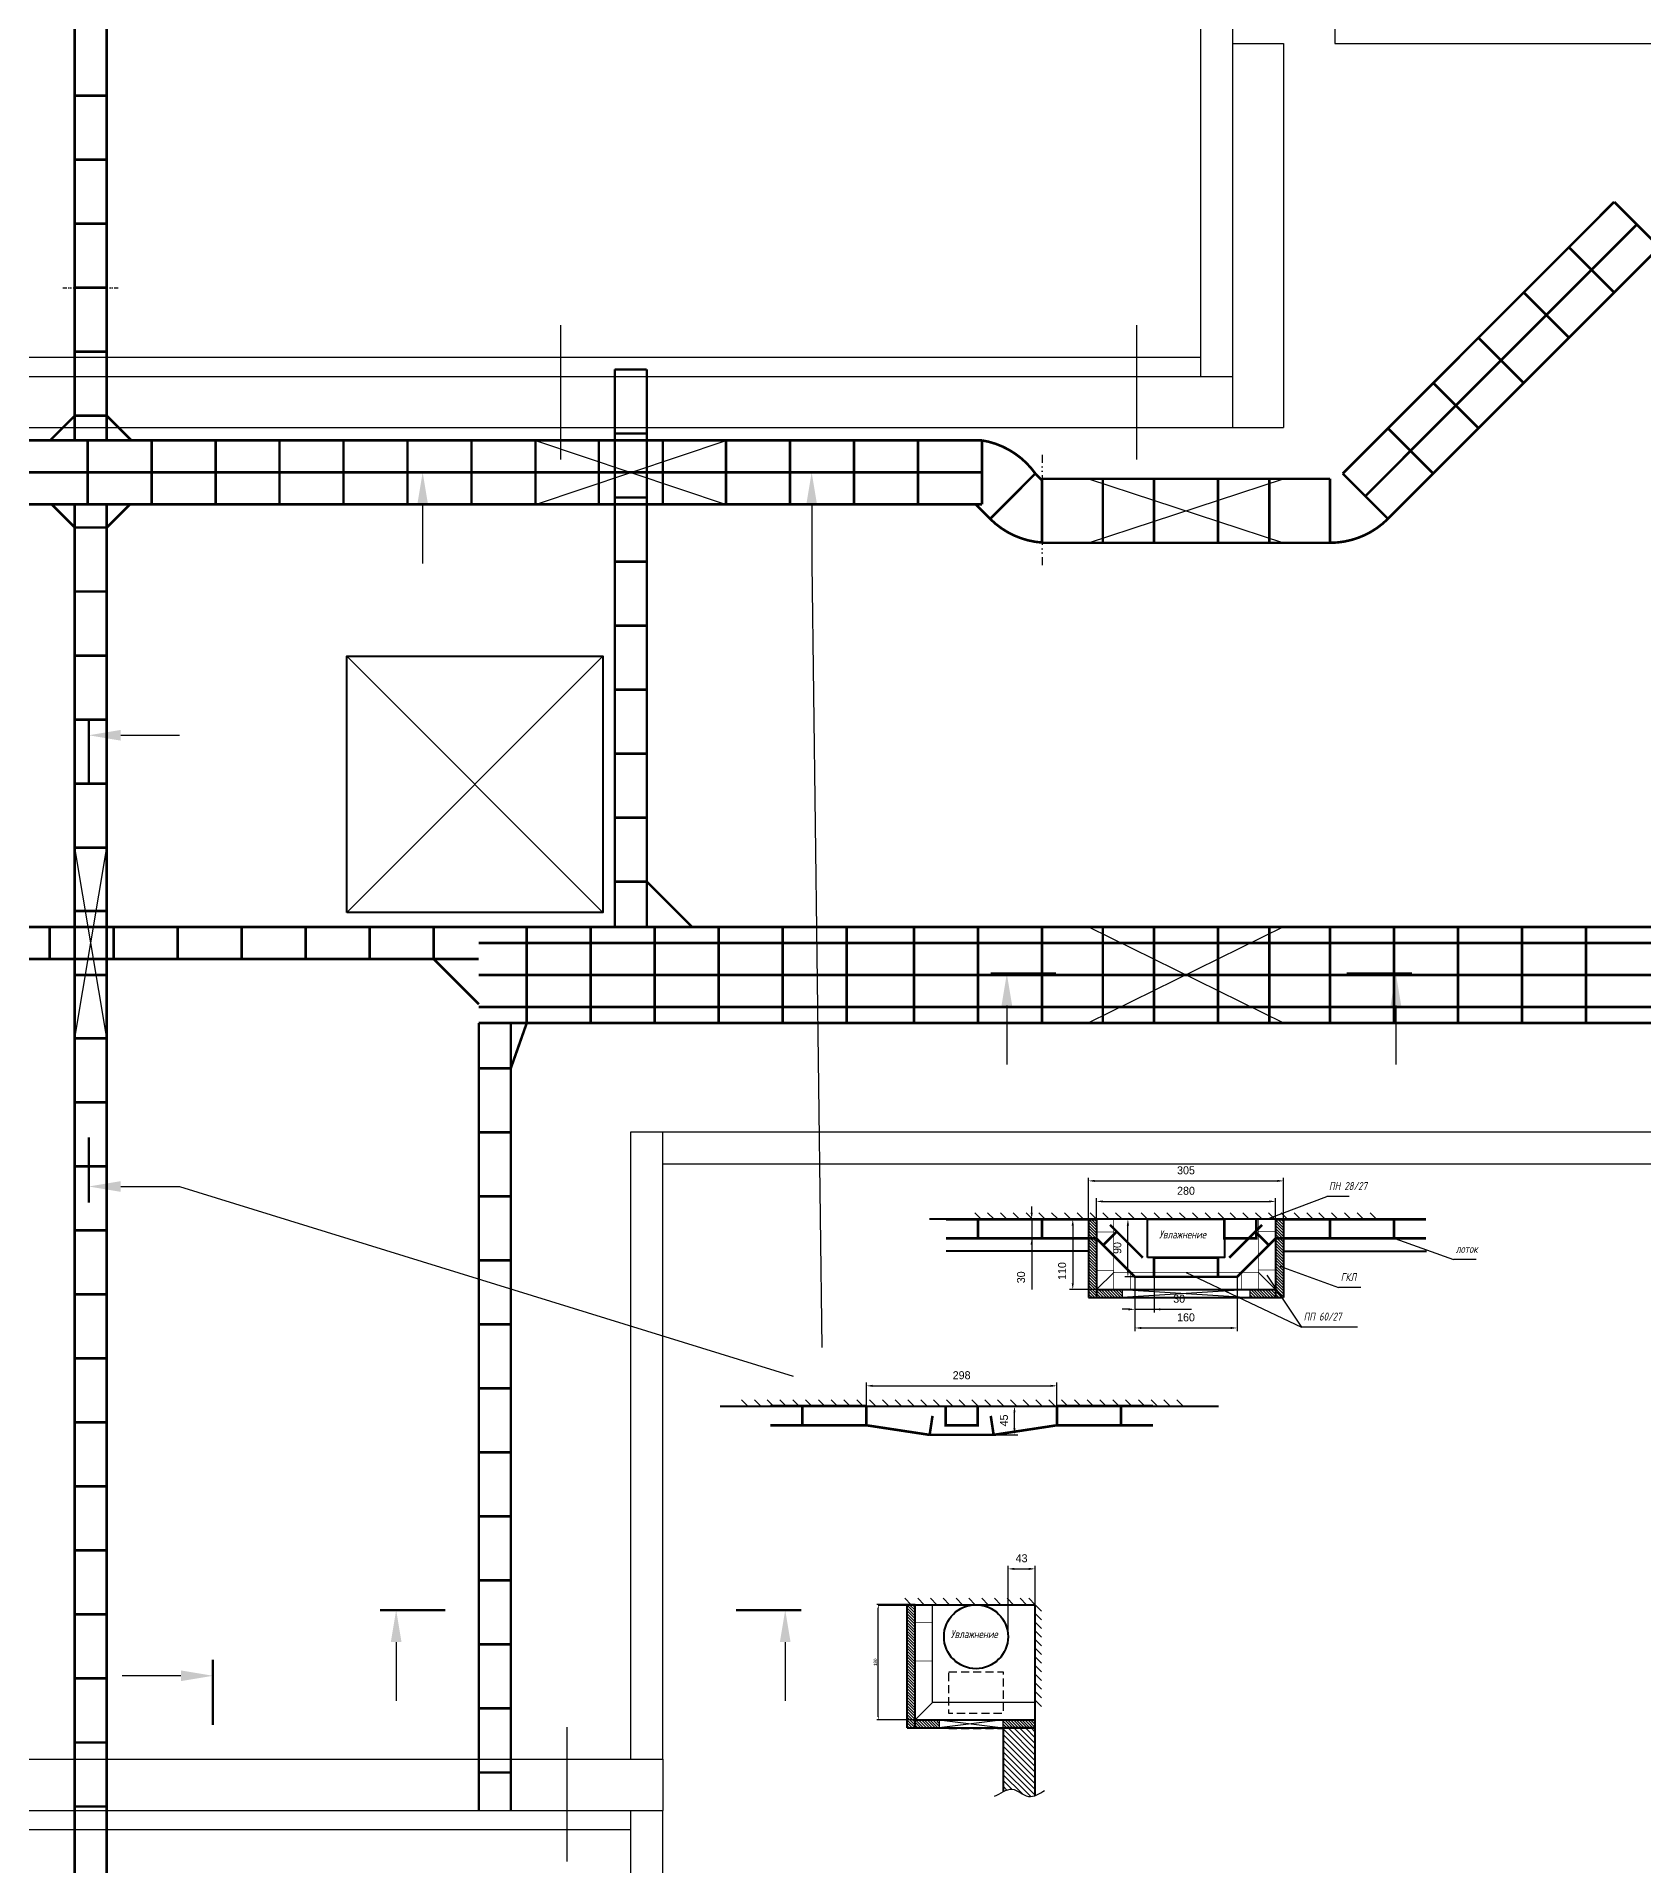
# Model space of a CAD drawing. Header units: millimetres. Extents: x 4451 to 17509, y 2501 to 27511.
# Drawn here: x 6923 to 9433, y 7424 to 10281 of the extents above; entities that cross this region are included whole.
import ezdxf

# ---------------------------------------------------------------- set-up
doc = ezdxf.new("R2010")
doc.units = ezdxf.units.MM
doc.header["$PDMODE"] = 34
doc.header["$PDSIZE"] = 50
doc.linetypes.add('DASH2DOT', pattern=[31.75, 12.7, -6.35, 0, -6.35, 0, -6.35])
doc.linetypes.add('DASHED', pattern=[19.05, 12.7, -6.35])
for name, color, linetype in [('04 Освещение', 7, 'Continuous'), ('05 Кабельные трассы', 7, 'Continuous'), ('10 Перегородки', 7, 'Continuous'), ('12 Разрезы', 7, 'Continuous')]:
    doc.layers.add(name, color=color, linetype=linetype)
doc.styles.get("Standard").update_dxf_attribs({"font": 'Ubuntu-R.ttf'})
doc.styles.add('ГОСТ-ISOCPEUR', font='isocpeui.ttf', dxfattribs={"width": 0.8})
doc.dimstyles.new('ISO-25', dxfattribs={"dimtxt": 2.5, "dimasz": 2.5, "dimexe": 1.25, "dimexo": 0.625, "dimtad": 1, "dimtxsty": 'Standard', "dimcen": 2.5, "dimadec": 0, "dimazin": 0, "dimtfac": 1, "dimtmove": 0, "dimatfit": 3, "dimfxl": 1, "dimarcsym": 0})

# ---------------------------------------------------------------- blocks, each defined once
blk = doc.blocks.new('*D356')
at = {"layer": '12 Разрезы', "color": 0, "lineweight": -2}
for p, q in [((8295.6, 7831.5), (8235.4, 7831.5)), ((8237.9, 7656.5), (8237.9, 7826.5)), ((8295.6, 7651.5), (8235.4, 7651.5))]:
    blk.add_line(p, q, dxfattribs=at)
at = {"layer": '12 Разрезы', "color": 0}
for points in [[(8238.8, 7826.5), (8237.1, 7826.5), (8237.9, 7831.5)], [(8237.1, 7656.5), (8238.8, 7656.5), (8237.9, 7651.5)]]:
    blk.add_solid(points, dxfattribs=at)
at = {"layer": 'Defpoints', "color": 0}
for p in [(8237.9, 7831.5), (8295.6, 7831.5), (8295.6, 7651.5)]:
    blk.add_point(p, dxfattribs=at)
at = {"layer": '12 Разрезы', "color": 0, "insert": (8233.3, 7741.5), "char_height": 5, "attachment_point": 5, "rotation": 90}
blk.add_mtext('180', dxfattribs=at)
blk = doc.blocks.new('*D371')
at = {"layer": '12 Разрезы', "color": 0, "lineweight": -2}
for p, q in [((8578.7, 8433.6), (8536.8, 8433.6)), ((8541.8, 8423.6), (8541.8, 8333.6)), ((8578.7, 8323.6), (8536.8, 8323.6))]:
    blk.add_line(p, q, dxfattribs=at)
at = {"layer": '12 Разрезы', "color": 0}
for points in [[(8543.4, 8423.6), (8540.1, 8423.6), (8541.8, 8433.6)], [(8540.1, 8333.6), (8543.4, 8333.6), (8541.8, 8323.6)]]:
    blk.add_solid(points, dxfattribs=at)
at = {"layer": 'Defpoints', "color": 0}
for p in [(8578.7, 8433.6), (8541.8, 8323.6), (8578.7, 8323.6)]:
    blk.add_point(p, dxfattribs=at)
at = {"layer": '12 Разрезы', "color": 0, "insert": (8525.2, 8352.6), "char_height": 12.5, "attachment_point": 5, "rotation": 90}
blk.add_mtext('110', dxfattribs=at)
blk = doc.blocks.new('*D372')
at = {"layer": '12 Разрезы', "color": 0, "lineweight": -2}
for p, q in [((8493.7, 8433.6), (8472.6, 8433.6)), ((8477.6, 8443.6), (8477.6, 8453.6)), ((8477.6, 8433.6), (8477.6, 8323.6)), ((8477.6, 8433.6), (8477.6, 8403.6)), ((8493.7, 8403.6), (8472.6, 8403.6)), ((8477.6, 8393.6), (8477.6, 8383.6))]:
    blk.add_line(p, q, dxfattribs=at)
at = {"layer": '12 Разрезы', "color": 0}
for points in [[(8475.9, 8443.6), (8479.2, 8443.6), (8477.6, 8433.6)], [(8479.2, 8393.6), (8475.9, 8393.6), (8477.6, 8403.6)]]:
    blk.add_solid(points, dxfattribs=at)
at = {"layer": 'Defpoints', "color": 0}
for p in [(8493.7, 8433.6), (8477.6, 8403.6), (8493.7, 8403.6)]:
    blk.add_point(p, dxfattribs=at)
at = {"layer": '12 Разрезы', "color": 0, "insert": (8461, 8342.8), "char_height": 12.5, "attachment_point": 5, "rotation": 90}
blk.add_mtext('30', dxfattribs=at)
blk = doc.blocks.new('*D373')
at = {"layer": '12 Разрезы', "color": 0, "lineweight": -2}
for p, q in [((8566.2, 8433.6), (8566.2, 8498.4)), ((8576.2, 8493.4), (8861.2, 8493.4)), ((8871.2, 8433.6), (8871.2, 8498.4))]:
    blk.add_line(p, q, dxfattribs=at)
at = {"layer": '12 Разрезы', "color": 0}
for points in [[(8576.2, 8495.1), (8576.2, 8491.7), (8566.2, 8493.4)], [(8861.2, 8491.7), (8861.2, 8495.1), (8871.2, 8493.4)]]:
    blk.add_solid(points, dxfattribs=at)
at = {"layer": 'Defpoints', "color": 0}
for p in [(8871.2, 8493.4), (8566.2, 8433.6), (8871.2, 8433.6)]:
    blk.add_point(p, dxfattribs=at)
at = {"layer": '12 Разрезы', "color": 0, "insert": (8718.7, 8509.9), "char_height": 12.5, "attachment_point": 5}
blk.add_mtext('305', dxfattribs=at)
blk = doc.blocks.new('*D374')
at = {"layer": '12 Разрезы', "color": 0, "lineweight": -2}
for p, q in [((8638.7, 8343.6), (8638.7, 8258.7)), ((8798.7, 8343.6), (8798.7, 8258.7)), ((8648.7, 8263.7), (8788.7, 8263.7))]:
    blk.add_line(p, q, dxfattribs=at)
at = {"layer": '12 Разрезы', "color": 0}
for points in [[(8648.7, 8265.3), (8648.7, 8262), (8638.7, 8263.7)], [(8788.7, 8262), (8788.7, 8265.3), (8798.7, 8263.7)]]:
    blk.add_solid(points, dxfattribs=at)
at = {"layer": 'Defpoints', "color": 0}
for p in [(8638.7, 8343.6), (8798.7, 8343.6), (8798.7, 8263.7)]:
    blk.add_point(p, dxfattribs=at)
at = {"layer": '12 Разрезы', "color": 0, "insert": (8718.7, 8280.2), "char_height": 12.5, "attachment_point": 5}
blk.add_mtext('160', dxfattribs=at)
blk = doc.blocks.new('*D375')
at = {"layer": '12 Разрезы', "color": 0, "lineweight": -2}
for p, q in [((8638.7, 8433.6), (8622.9, 8433.6)), ((8627.9, 8353.6), (8627.9, 8423.6)), ((8638.7, 8343.6), (8622.9, 8343.6))]:
    blk.add_line(p, q, dxfattribs=at)
at = {"layer": '12 Разрезы', "color": 0}
for points in [[(8629.6, 8423.6), (8626.2, 8423.6), (8627.9, 8433.6)], [(8626.2, 8353.6), (8629.6, 8353.6), (8627.9, 8343.6)]]:
    blk.add_solid(points, dxfattribs=at)
at = {"layer": 'Defpoints', "color": 0}
for p in [(8627.9, 8433.6), (8638.7, 8433.6), (8638.7, 8343.6)]:
    blk.add_point(p, dxfattribs=at)
at = {"layer": '12 Разрезы', "color": 0, "insert": (8611.4, 8388.6), "char_height": 12.5, "attachment_point": 5, "rotation": 90}
blk.add_mtext('90', dxfattribs=at)
blk = doc.blocks.new('*D376')
at = {"layer": '12 Разрезы', "color": 0, "lineweight": -2}
for p, q in [((8578.7, 8403.6), (8578.7, 8466.3)), ((8588.7, 8461.3), (8848.7, 8461.3)), ((8858.7, 8403.6), (8858.7, 8466.3))]:
    blk.add_line(p, q, dxfattribs=at)
at = {"layer": '12 Разрезы', "color": 0}
for points in [[(8588.7, 8463), (8588.7, 8459.7), (8578.7, 8461.3)], [(8848.7, 8459.7), (8848.7, 8463), (8858.7, 8461.3)]]:
    blk.add_solid(points, dxfattribs=at)
at = {"layer": 'Defpoints', "color": 0}
for p in [(8858.7, 8461.3), (8578.7, 8403.6), (8858.7, 8403.6)]:
    blk.add_point(p, dxfattribs=at)
at = {"layer": '12 Разрезы', "color": 0, "insert": (8718.7, 8477.9), "char_height": 12.5, "attachment_point": 5}
blk.add_mtext('280', dxfattribs=at)
blk = doc.blocks.new('*D377')
at = {"layer": '12 Разрезы', "color": 0, "lineweight": -2}
for p, q in [((8638.7, 8343.6), (8638.7, 8287.8)), ((8668.7, 8343.6), (8668.7, 8287.8)), ((8628.7, 8292.8), (8618.7, 8292.8)), ((8638.7, 8292.8), (8727.2, 8292.8)), ((8638.7, 8292.8), (8668.7, 8292.8)), ((8678.7, 8292.8), (8688.7, 8292.8))]:
    blk.add_line(p, q, dxfattribs=at)
at = {"layer": '12 Разрезы', "color": 0}
for points in [[(8628.7, 8291.1), (8628.7, 8294.5), (8638.7, 8292.8)], [(8678.7, 8294.5), (8678.7, 8291.1), (8668.7, 8292.8)]]:
    blk.add_solid(points, dxfattribs=at)
at = {"layer": 'Defpoints', "color": 0}
for p in [(8638.7, 8343.6), (8668.7, 8343.6), (8668.7, 8292.8)]:
    blk.add_point(p, dxfattribs=at)
at = {"layer": '12 Разрезы', "color": 0, "insert": (8708, 8309.3), "char_height": 12.5, "attachment_point": 5}
blk.add_mtext('30', dxfattribs=at)
blk = doc.blocks.new('*D397')
at = {"layer": '12 Разрезы', "color": 0, "lineweight": -2}
for p, q in [((8219.3, 8141.7), (8219.3, 8178.3)), ((8229.3, 8173.3), (8507, 8173.3)), ((8517, 8141.7), (8517, 8178.3))]:
    blk.add_line(p, q, dxfattribs=at)
at = {"layer": '12 Разрезы', "color": 0}
for points in [[(8229.3, 8175), (8229.3, 8171.6), (8219.3, 8173.3)], [(8507, 8171.6), (8507, 8175), (8517, 8173.3)]]:
    blk.add_solid(points, dxfattribs=at)
at = {"layer": 'Defpoints', "color": 0}
for p in [(8517, 8173.3), (8219.3, 8141.7), (8517, 8141.7)]:
    blk.add_point(p, dxfattribs=at)
at = {"layer": '12 Разрезы', "color": 0, "insert": (8368.1, 8189.8), "char_height": 12.5, "attachment_point": 5}
blk.add_mtext('298', dxfattribs=at)
blk = doc.blocks.new('*D398')
at = {"layer": '12 Разрезы', "color": 0, "lineweight": -2}
for p, q in [((8368.1, 8141.7), (8455.7, 8141.7)), ((8450.7, 8106.7), (8450.7, 8131.7)), ((8368.1, 8096.7), (8455.7, 8096.7))]:
    blk.add_line(p, q, dxfattribs=at)
at = {"layer": '12 Разрезы', "color": 0}
for points in [[(8452.3, 8131.7), (8449, 8131.7), (8450.7, 8141.7)], [(8449, 8106.7), (8452.3, 8106.7), (8450.7, 8096.7)]]:
    blk.add_solid(points, dxfattribs=at)
at = {"layer": 'Defpoints', "color": 0}
for p in [(8368.1, 8141.7), (8450.7, 8141.7), (8368.1, 8096.7)]:
    blk.add_point(p, dxfattribs=at)
at = {"layer": '12 Разрезы', "color": 0, "insert": (8434.3, 8119.2), "char_height": 12.5, "attachment_point": 5, "rotation": 90}
blk.add_mtext('45', dxfattribs=at)
blk = doc.blocks.new('*D421')
at = {"layer": '12 Разрезы', "color": 0, "lineweight": -2}
for p, q in [((8440.6, 7781.5), (8440.6, 7892.4)), ((8450.6, 7887.4), (8473.1, 7887.4)), ((8483.1, 7781.5), (8483.1, 7892.4))]:
    blk.add_line(p, q, dxfattribs=at)
at = {"layer": '12 Разрезы', "color": 0}
for points in [[(8450.6, 7889), (8450.6, 7885.7), (8440.6, 7887.4)], [(8473.1, 7885.7), (8473.1, 7889), (8483.1, 7887.4)]]:
    blk.add_solid(points, dxfattribs=at)
at = {"layer": 'Defpoints', "color": 0}
for p in [(8483.1, 7887.4), (8440.6, 7781.5), (8483.1, 7781.5)]:
    blk.add_point(p, dxfattribs=at)
at = {"layer": '12 Разрезы', "color": 0, "insert": (8461.8, 7903.9), "char_height": 12.5, "attachment_point": 5}
blk.add_mtext('43', dxfattribs=at)

msp = doc.modelspace()

# ---------------------------------------------------------------- hatches: boundary and pattern name
at = {"layer": '12 Разрезы'}
h = msp.add_hatch(dxfattribs=at)
h.set_pattern_fill('ANSI31', color=252, angle=90, style=0)
h.paths.add_polyline_path([(8578.734, 8405.55), (8578.734, 8433.55), (8566.234, 8433.55), (8566.234, 8403.55), (8578.734, 8403.55)])
h.paths.add_polyline_path([(8578.734, 8323.55), (8578.734, 8403.55), (8566.234, 8403.55), (8566.234, 8311.05), (8578.734, 8311.05)])
h.paths.add_polyline_path([(8618.734, 8311.05), (8618.734, 8323.55), (8578.734, 8323.55), (8578.734, 8311.05)])
h.paths.add_polyline_path([(8858.734, 8311.05), (8858.734, 8323.55), (8818.734, 8323.55), (8818.734, 8311.05)])
h.paths.add_polyline_path([(8871.234, 8311.05), (8871.234, 8403.55), (8858.734, 8403.55), (8858.734, 8325.78), (8868.545, 8311.05)])
h.paths.add_polyline_path([(8871.234, 8403.55), (8871.234, 8433.55), (8858.734, 8433.55), (8858.734, 8405.55), (8858.734, 8403.55)])
h.paths.add_polyline_path([(8868.545, 8311.05), (8858.734, 8325.78), (8858.734, 8311.05)], flags=16)
h = msp.add_hatch(dxfattribs=at)
h.set_pattern_fill('ANSI31', color=252, angle=90, style=0)
h.set_pattern_definition([(135, (3.2493, 0), (-2.245064, -2.245064), [])])
h.paths.add_polyline_path([(8295.589, 7651.455), (8295.589, 7831.455), (8283.089, 7831.455), (8283.089, 7638.955), (8295.589, 7638.955)])
h.paths.add_polyline_path([(8333.089, 7638.955), (8333.089, 7651.455), (8295.589, 7651.455), (8295.589, 7638.955)])
h.paths.add_polyline_path([(8483.089, 7638.955), (8483.089, 7651.455), (8433.089, 7651.455), (8433.089, 7638.955)])
at = {"layer": '12 Разрезы', "lineweight": -2}
h = msp.add_hatch(dxfattribs=at)
h.set_pattern_fill('ANSI31', color=256, scale=2, angle=90, style=0)
h.set_pattern_definition([(135, (-269.7324, 5016.332), (-4.490128, -4.490128), [])])
edge = h.paths.add_edge_path()
edge.add_line((8483.089, 7533.285), (8483.089, 7638.955))
edge.add_line((8483.089, 7638.955), (8483.089, 7638.955))
edge.add_line((8483.089, 7638.955), (8433.089, 7638.955))
edge.add_line((8433.089, 7638.955), (8433.089, 7539.285))
edge.add_spline(control_points=[(8433.089, 7539.285), (8437.812, 7541.751), (8451.068, 7547.236), (8466.786, 7530.015), (8479.536, 7532.051), (8483.089, 7533.285)], knot_values=[14.45205463, 14.45205463, 14.45205463, 14.45205463, 29.60531731, 57.29009986, 68.23790694, 68.23790694, 68.23790694, 68.23790694], degree=3, periodic=0)

# ---------------------------------------------------------------- linework, layer by layer
at = {"layer": '04 Освещение', "color": 3}
for p, q in [((7407.4, 9312.863), (7807.4, 8912.863)), ((7807.4, 9312.863), (7407.4, 8912.863))]:
    msp.add_line(p, q, dxfattribs=at)
at = {"layer": '04 Освещение', "color": 3, "lineweight": 40}
msp.add_lwpolyline([(7407.4, 8912.863), (7407.4, 9312.863), (7807.4, 9312.863), (7807.4, 8912.863)], close=True, dxfattribs=at)
at = {"layer": '05 Кабельные трассы', "linetype": 'DASH2DOT', "ltscale": 0.5}
msp.add_line((6963.65, 9888.615), (7051.15, 9888.615), dxfattribs=at)
at = {"layer": '05 Кабельные трассы'}
for p, q in [((7702.366, 9650.115), (8000.103, 9550.115)), ((7702.366, 9550.115), (8000.103, 9650.115)), ((8566.234, 9590.115), (8871.234, 9490.115)), ((8566.234, 9490.115), (8871.234, 9590.115)), ((6982.4, 8716.247), (7032.4, 9013.984)), ((7032.4, 8716.247), (6982.4, 9013.984)), ((8566.234, 8890.115), (8871.234, 8740.115)), ((8871.234, 8890.115), (8566.234, 8740.115))]:
    msp.add_line(p, q, dxfattribs=at)
at = {"layer": '05 Кабельные трассы', "linetype": 'DASH2DOT'}
msp.add_line((8493.734, 9627.615), (8493.734, 9452.615), dxfattribs=at)
at = {"layer": '05 Кабельные трассы', "const_width": 4}
for points in [[(6982.4, 12888.615), (6982.4, 9650.115)], [(7032.4, 12888.615), (7032.4, 9650.115)], [(7032.4, 10188.615), (6982.4, 10188.615)], [(7032.4, 10088.615), (6982.4, 10088.615)], [(8963.533, 9598.316), (9387.797, 10022.58)], [(9458.508, 9951.87), (9387.797, 10022.58)], [(7032.4, 9988.615), (6982.4, 9988.615)], [(9423.153, 9987.225), (8998.889, 9562.961)], [(9387.797, 9881.159), (9317.087, 9951.87)], [(7032.4, 9888.615), (6982.4, 9888.615)], [(9317.087, 9810.448), (9246.376, 9881.159)], [(9246.376, 9739.738), (9175.665, 9810.448)], [(7032.4, 9788.615), (6982.4, 9788.615)], [(7826.234, 9760.826), (7826.234, 8890.115)], [(7876.234, 9760.826), (7826.234, 9760.826)], [(7876.234, 9760.826), (7876.234, 8890.115)], [(9175.665, 9669.027), (9104.955, 9739.738)], [(6982.4, 9688.615), (6943.9, 9650.115)], [(7032.4, 9688.615), (6982.4, 9688.615)], [(7032.4, 9688.615), (7070.9, 9650.115)], [(7876.234, 9660.826), (7826.234, 9660.826)], [(9104.955, 9598.316), (9034.244, 9669.027)], [(7002.366, 9650.115), (7002.366, 9550.115)], [(7102.366, 9650.115), (7102.366, 9550.115)], [(7202.366, 9650.115), (7202.366, 9550.115)], [(7302.366, 9650.115), (7302.366, 9550.115)], [(7402.366, 9650.115), (7402.366, 9550.115)], [(7502.366, 9650.115), (7502.366, 9550.115)], [(7602.366, 9650.115), (7602.366, 9550.115)], [(7702.366, 9650.115), (7702.366, 9550.115)], [(7801.234, 9650.115), (7801.234, 9550.115)], [(7901.234, 9650.115), (7901.234, 9550.115)], [(8000.103, 9650.115), (8000.103, 9550.115)], [(8100.103, 9650.115), (8100.103, 9550.115)], [(8200.103, 9650.115), (8200.103, 9550.115)], [(8300.103, 9650.115), (8300.103, 9550.115)], [(8400.103, 9650.115), (8400.103, 9550.115)], [(8412.545, 9527.606), (8483.256, 9598.316)], [(9034.244, 9527.606), (8963.533, 9598.316)], [(8943.734, 9590.115), (8493.734, 9590.115)], [(8943.734, 9590.115), (8943.734, 9490.115)], [(6982.4, 9513.984), (6946.268, 9550.115)], [(6982.4, 9550.115), (6982.4, 3090.99)], [(7032.4, 9513.984), (7068.531, 9550.115)], [(7032.4, 9550.115), (7032.4, 3090.99)], [(7876.234, 9560.826), (7826.234, 9560.826)], [(8412.545, 9527.606), (8390.035, 9550.115)], [(8493.734, 9490.115), (8943.734, 9490.115)], [(7876.234, 9460.826), (7826.234, 9460.826)], [(7876.234, 9360.826), (7826.234, 9360.826)], [(7876.234, 9260.826), (7826.234, 9260.826)], [(7876.234, 9160.826), (7826.234, 9160.826)], [(7876.234, 9060.826), (7826.234, 9060.826)], [(7876.234, 8960.826), (7826.234, 8960.826)], [(7876.234, 8960.826), (7946.945, 8890.115)], [(6631.234, 8890.115), (7613.734, 8890.115)], [(6943.024, 8890.115), (6943.024, 8840.115)], [(7043.024, 8890.115), (7043.024, 8840.115)], [(7143.024, 8890.115), (7143.024, 8840.115)], [(7243.024, 8890.115), (7243.024, 8840.115)], [(7343.024, 8890.115), (7343.024, 8840.115)], [(7443.024, 8890.115), (7443.024, 8840.115)], [(7543.024, 8890.115), (7543.024, 8840.115)], [(13197.734, 8865.115), (7613.734, 8865.115)], [(6631.234, 8840.115), (7613.734, 8840.115)], [(7543.024, 8840.115), (7613.734, 8769.405)], [(13197.734, 8815.115), (7613.734, 8815.115)], [(13197.734, 8765.115), (7613.734, 8765.115)], [(13197.734, 8740.115), (7613.734, 8740.115)], [(7613.734, 7510.115), (7613.734, 8740.115)], [(7663.734, 8669.405), (7688.654, 8740.115)], [(7663.734, 7510.115), (7663.734, 8740.115)], [(7613.734, 8669.405), (7663.734, 8669.405)], [(7613.734, 8569.405), (7663.734, 8569.405)], [(7613.734, 8469.405), (7663.734, 8469.405)], [(7613.734, 8369.405), (7663.734, 8369.405)], [(7613.734, 8269.405), (7663.734, 8269.405)], [(7613.734, 8169.405), (7663.734, 8169.405)], [(7613.734, 8069.405), (7663.734, 8069.405)], [(7613.734, 7969.405), (7663.734, 7969.405)], [(7613.734, 7869.405), (7663.734, 7869.405)], [(7613.734, 7769.405), (7663.734, 7769.405)], [(7613.734, 7669.405), (7663.734, 7669.405)], [(7613.734, 7569.405), (7663.734, 7569.405)]]:
    msp.add_lwpolyline(points, dxfattribs=at)
for points in [[(8943.734, 9490.115, 0.19891237), (9034.244, 9527.606), (9458.508, 9951.87)], [(8483.256, 9598.316, 0.19891237), (8400.103, 9650.115)], [(13261.234, 8726.615), (13261.234, 8826.615, 0.41421356), (13197.734, 8890.115), (7613.734, 8890.115)]]:
    msp.add_lwpolyline(points, format="xyb", dxfattribs=at)
at = {"layer": '05 Кабельные трассы'}
for points in [[(8400.103, 9650.115, 4, 4, 0), (5602.366, 9650.115, 4, 4, 0)], [(8400.103, 9600.115, 4, 4, 0), (5602.366, 9600.115, 4, 4, 0)], [(8493.734, 9587.838, 4, 4, 0), (8483.256, 9598.316, 4, 4, 0)], [(8493.734, 9590.115, 4, 4, 0), (8493.734, 9490.115, 4, 4, 0)], [(8588.734, 9590.115, 4, 4, 0), (8588.734, 9490.115, 4, 4, 0)], [(8668.734, 9590.115, 4, 4, 0), (8668.734, 9490.115, 4, 4, 0)], [(8768.734, 9590.115, 4, 4, 0), (8768.734, 9490.115, 4, 4, 0)], [(8848.734, 9590.115, 4, 4, 0), (8848.734, 9490.115, 4, 4, 0)], [(8400.103, 9550.115, 4, 4, 0), (5602.366, 9550.115, 4, 4, 0)], [(6982.4, 9513.984, 4, 4, 0), (7032.4, 9513.984, 4, 4, 0)], [(8412.545, 9527.606, 4, 4, 0.18003776), (8493.734, 9490.455, 4, 4, 0.01822204)], [(6982.4, 9413.984, 4, 4, 0), (7032.4, 9413.984, 4, 4, 0)], [(6982.4, 9313.984, 4, 4, 0), (7032.4, 9313.984, 4, 4, 0)], [(6982.4, 9213.984, 4, 4, 0), (7032.4, 9213.984, 4, 4, 0)], [(6982.4, 9113.984, 4, 4, 0), (7032.4, 9113.984, 4, 4, 0)], [(6982.4, 9013.984, 4, 4, 0), (7032.4, 9013.984, 4, 4, 0)], [(6982.4, 8915.115, 4, 4, 0), (7032.4, 8915.115, 4, 4, 0)], [(7688.654, 8890.115, 4, 4, 0), (7688.654, 8740.115, 4, 4, 0)], [(7788.654, 8890.115, 4, 4, 0), (7788.654, 8740.115, 4, 4, 0)], [(7888.654, 8890.115, 4, 4, 0), (7888.654, 8740.115, 4, 4, 0)], [(7988.654, 8890.115, 4, 4, 0), (7988.654, 8740.115, 4, 4, 0)], [(8088.654, 8890.115, 4, 4, 0), (8088.654, 8740.115, 4, 4, 0)], [(8188.654, 8890.115, 4, 4, 0), (8188.654, 8740.115, 4, 4, 0)], [(8293.734, 8890.115, 4, 4, 0), (8293.734, 8740.115, 4, 4, 0)], [(8393.734, 8890.115, 4, 4, 0), (8393.734, 8740.115, 4, 4, 0)], [(8493.734, 8890.115, 4, 4, 0), (8493.734, 8740.115, 4, 4, 0)], [(8588.734, 8890.115, 4, 4, 0), (8588.734, 8740.115, 4, 4, 0)], [(8668.734, 8890.115, 4, 4, 0), (8668.734, 8740.115, 4, 4, 0)], [(8768.734, 8890.115, 4, 4, 0), (8768.734, 8740.115, 4, 4, 0)], [(8848.734, 8890.115, 4, 4, 0), (8848.734, 8740.115, 4, 4, 0)], [(8943.734, 8890.115, 4, 4, 0), (8943.734, 8740.115, 4, 4, 0)], [(9043.734, 8890.115, 4, 4, 0), (9043.734, 8740.115, 4, 4, 0)], [(9143.734, 8890.115, 4, 4, 0), (9143.734, 8740.115, 4, 4, 0)], [(9243.734, 8890.115, 4, 4, 0), (9243.734, 8740.115, 4, 4, 0)], [(9343.734, 8890.115, 4, 4, 0), (9343.734, 8740.115, 4, 4, 0)], [(6982.4, 8815.115, 4, 4, 0), (7032.4, 8815.115, 4, 4, 0)], [(6982.4, 8716.247, 4, 4, 0), (7032.4, 8716.247, 4, 4, 0)], [(6982.4, 8616.247, 4, 4, 0), (7032.4, 8616.247, 4, 4, 0)], [(6982.4, 8516.247, 4, 4, 0), (7032.4, 8516.247, 4, 4, 0)], [(6982.4, 8416.247, 4, 4, 0), (7032.4, 8416.247, 4, 4, 0)], [(6982.4, 8316.247, 4, 4, 0), (7032.4, 8316.247, 4, 4, 0)], [(6982.4, 8216.247, 4, 4, 0), (7032.4, 8216.247, 4, 4, 0)], [(6982.4, 8116.247, 4, 4, 0), (7032.4, 8116.247, 4, 4, 0)], [(6982.4, 8016.247, 4, 4, 0), (7032.4, 8016.247, 4, 4, 0)], [(6982.4, 7916.247, 4, 4, 0), (7032.4, 7916.247, 4, 4, 0)], [(6982.4, 7816.247, 4, 4, 0), (7032.4, 7816.247, 4, 4, 0)], [(6982.4, 7716.247, 4, 4, 0), (7032.4, 7716.247, 4, 4, 0)], [(6982.4, 7616.247, 4, 4, 0), (7032.4, 7616.247, 4, 4, 0)], [(6982.4, 7516.247, 4, 4, 0), (7032.4, 7516.247, 4, 4, 0)]]:
    msp.add_lwpolyline(points, format="xyseb", dxfattribs=at)
at = {"layer": '10 Перегородки', "color": 3, "linetype": 'Continuous', "ltscale": 10}
for p, q in [((8741.234, 13240.115), (8741.234, 9750.115)), ((8791.234, 13240.115), (8791.234, 9750.115)), ((7851.234, 7590.115), (7851.234, 8570.115)), ((7851.234, 8570.115), (13026.234, 8570.115)), ((7901.234, 7590.115), (7901.234, 8570.115)), ((7901.234, 8520.115), (13026.234, 8520.115)), ((7851.234, 2740.115), (7851.234, 7510.115)), ((7901.234, 2740.115), (7901.234, 7510.115))]:
    msp.add_line(p, q, dxfattribs=at)
at = {"layer": '10 Перегородки', "color": 4}
for p, q in [((8791.234, 10270.115), (8791.234, 9670.115)), ((8791.234, 10270.115), (8871.234, 10270.115)), ((8871.234, 10270.115), (8871.234, 9670.115)), ((4451.234, 9750.115), (8791.234, 9750.115)), ((4451.234, 9670.115), (8871.234, 9670.115)), ((4451.234, 7590.115), (7901.234, 7590.115)), ((7901.234, 7590.115), (7901.234, 7510.115)), ((4451.234, 7510.115), (7901.234, 7510.115))]:
    msp.add_line(p, q, dxfattribs=at)
at = {"layer": '10 Перегородки'}
for p, q in [((7741.234, 9830.115), (7741.234, 9620.115)), ((8641.234, 9830.115), (8641.234, 9620.115)), ((7751.234, 7640.115), (7751.234, 7430.115))]:
    msp.add_line(p, q, dxfattribs=at)
at = {"layer": '10 Перегородки', "color": 74, "linetype": 'Continuous', "ltscale": 10}
for p, q in [((4501.234, 9780.115), (8741.234, 9780.115)), ((4501.234, 7480.115), (7851.234, 7480.115))]:
    msp.add_line(p, q, dxfattribs=at)
at = {"layer": '10 Перегородки', "color": 3}
msp.add_line((8741.234, 9750.115), (8791.234, 9750.115), dxfattribs=at)
at = {"layer": '10 Перегородки', "color": 74, "linetype": 'Continuous', "ltscale": 10, "flags": 128}
msp.add_lwpolyline([(8951.234, 10300.115), (8951.234, 10270.115), (12531.234, 10270.115), (12531.234, 10300.115)], dxfattribs=at)
at = {"layer": '12 Разрезы', "lineweight": 100}
for p, q in [((7602.366, 9600.115), (7500.798, 9600.115)), ((8057.411, 9600.115), (8158.979, 9600.115)), ((7004.12, 9113.101), (7004.12, 9214.669)), ((8515.163, 8817.2), (8413.595, 8817.2)), ((8970.209, 8817.2), (9071.777, 8817.2)), ((7004.12, 8561.099), (7004.12, 8459.531)), ((7560.988, 7823.152), (7459.42, 7823.152)), ((8016.033, 7823.152), (8117.601, 7823.152)), ((7198.28, 7643.991), (7198.28, 7745.558))]:
    msp.add_line(p, q, dxfattribs=at)
at = {"layer": '12 Разрезы'}
for p, q in [((7525.961, 9550.115), (7525.961, 9458.038)), ((8133.816, 9550.115), (8133.816, 9458.038)), ((7054.12, 9189.506), (7146.197, 9189.506)), ((8438.759, 8767.2), (8438.759, 8675.122)), ((9046.613, 8767.2), (9046.613, 8675.122)), ((7054.12, 8484.695), (7146.197, 8484.695)), ((8845.234, 8433.55), (8938.732, 8469.025)), ((8973.767, 8469.025), (8938.732, 8469.025)), ((8388.777, 8443.507), (8398.734, 8433.55)), ((8408.777, 8443.507), (8418.734, 8433.55)), ((8428.777, 8443.507), (8438.734, 8433.55)), ((8448.777, 8443.507), (8458.734, 8433.55)), ((8468.777, 8443.507), (8478.734, 8433.55)), ((8488.777, 8443.507), (8498.734, 8433.55)), ((8508.777, 8443.507), (8518.734, 8433.55)), ((8528.777, 8443.507), (8538.734, 8433.55)), ((8548.777, 8443.507), (8558.734, 8433.55)), ((8568.777, 8443.507), (8578.734, 8433.55)), ((8588.777, 8443.507), (8598.734, 8433.55)), ((8608.777, 8443.507), (8618.734, 8433.55)), ((8628.777, 8443.507), (8638.734, 8433.55)), ((8648.777, 8443.507), (8658.734, 8433.55)), ((8668.777, 8443.507), (8678.734, 8433.55)), ((8688.777, 8443.507), (8698.734, 8433.55)), ((8708.777, 8443.507), (8718.734, 8433.55)), ((8728.777, 8443.507), (8738.734, 8433.55)), ((8748.777, 8443.507), (8758.734, 8433.55)), ((8768.777, 8443.507), (8778.734, 8433.55)), ((8787.505, 8443.507), (8797.462, 8433.55)), ((8807.505, 8443.507), (8817.462, 8433.55)), ((8827.505, 8443.507), (8837.462, 8433.55)), ((8847.505, 8443.507), (8857.462, 8433.55)), ((8867.505, 8443.507), (8877.462, 8433.55)), ((8887.505, 8443.507), (8897.462, 8433.55)), ((8907.505, 8443.507), (8917.462, 8433.55)), ((8926.232, 8443.507), (8936.189, 8433.55)), ((8946.232, 8443.507), (8956.189, 8433.55)), ((8966.232, 8443.507), (8976.189, 8433.55)), ((8986.232, 8443.507), (8996.189, 8433.55)), ((9006.232, 8443.507), (9016.189, 8433.55)), ((9044.99, 8403.55), (9136.862, 8370.866)), ((9171.897, 8370.866), (9136.862, 8370.866)), ((8718.734, 8350.55), (8899.108, 8265.161)), ((8845.234, 8346.05), (8899.108, 8265.161)), ((8865.223, 8360.036), (8957.095, 8326.785)), ((8992.13, 8326.785), (8957.095, 8326.785)), ((8986.51, 8265.161), (8899.108, 8265.161)), ((8024.222, 8151.656), (8034.179, 8141.699)), ((8044.222, 8151.656), (8054.179, 8141.699)), ((8064.222, 8151.656), (8074.179, 8141.699)), ((8084.222, 8151.656), (8094.179, 8141.699)), ((8104.222, 8151.656), (8114.179, 8141.699)), ((8124.222, 8151.656), (8134.179, 8141.699)), ((8144.222, 8151.656), (8154.179, 8141.699)), ((8164.222, 8151.656), (8174.179, 8141.699)), ((8184.222, 8151.656), (8194.179, 8141.699)), ((8204.222, 8151.656), (8214.179, 8141.699)), ((8224.222, 8151.656), (8234.179, 8141.699)), ((8244.222, 8151.656), (8254.179, 8141.699)), ((8264.222, 8151.656), (8274.179, 8141.699)), ((8284.222, 8151.656), (8294.179, 8141.699)), ((8304.222, 8151.656), (8314.179, 8141.699)), ((8324.222, 8151.656), (8334.179, 8141.699)), ((8344.222, 8151.656), (8354.179, 8141.699)), ((8364.222, 8151.656), (8374.179, 8141.699)), ((8384.222, 8151.656), (8394.179, 8141.699)), ((8404.222, 8151.656), (8414.179, 8141.699)), ((8424.222, 8151.656), (8434.179, 8141.699)), ((8444.222, 8151.656), (8454.179, 8141.699)), ((8464.222, 8151.656), (8474.179, 8141.699)), ((8484.222, 8151.656), (8494.179, 8141.699)), ((8504.222, 8151.656), (8514.179, 8141.699)), ((8524.222, 8151.656), (8534.179, 8141.699)), ((8544.222, 8151.656), (8554.179, 8141.699)), ((8564.222, 8151.656), (8574.179, 8141.699)), ((8584.222, 8151.656), (8594.179, 8141.699)), ((8604.222, 8151.656), (8614.179, 8141.699)), ((8624.222, 8151.656), (8634.179, 8141.699)), ((8644.222, 8151.656), (8654.179, 8141.699)), ((8664.222, 8151.656), (8674.179, 8141.699)), ((8684.222, 8151.656), (8694.179, 8141.699)), ((8704.222, 8151.656), (8714.179, 8141.699)), ((8279.431, 7841.413), (8289.388, 7831.455)), ((8299.431, 7841.413), (8309.388, 7831.455)), ((8319.431, 7841.413), (8329.388, 7831.455)), ((8339.431, 7841.413), (8349.388, 7831.455)), ((8359.431, 7841.413), (8369.388, 7831.455)), ((8379.431, 7841.413), (8389.388, 7831.455)), ((8399.431, 7841.413), (8409.388, 7831.455)), ((8419.431, 7841.413), (8429.388, 7831.455)), ((8439.431, 7841.413), (8449.388, 7831.455)), ((8459.431, 7841.413), (8469.388, 7831.455)), ((8473.131, 7841.413), (8483.089, 7831.455)), ((8483.089, 7831.455), (8493.046, 7821.498)), ((8483.089, 7817.92), (8493.046, 7807.963)), ((8483.089, 7804.385), (8493.046, 7794.428)), ((7484.583, 7773.152), (7484.583, 7681.074)), ((8092.438, 7773.152), (8092.438, 7681.074)), ((8483.089, 7790.85), (8493.046, 7780.893)), ((8483.089, 7777.315), (8493.046, 7767.358)), ((8483.089, 7763.78), (8493.046, 7753.823)), ((8483.089, 7750.245), (8493.046, 7740.288)), ((7148.28, 7720.395), (7056.203, 7720.395)), ((8483.089, 7736.71), (8493.046, 7726.753)), ((8483.089, 7723.175), (8493.046, 7713.218)), ((8483.089, 7709.64), (8493.046, 7699.683)), ((8483.089, 7696.105), (8493.046, 7686.148)), ((8483.089, 7682.57), (8493.046, 7672.613))]:
    msp.add_line(p, q, dxfattribs=at)
at = {"layer": '12 Разрезы', "lineweight": -2}
for p, q in [((8133.816, 9458.038), (8149.794, 8233.262)), ((7146.197, 8484.695), (8104.941, 8188.409))]:
    msp.add_line(p, q, dxfattribs=at)
at = {"layer": '12 Разрезы', "lineweight": 40}
for p, q in [((9015.6, 8433.55), (8317.73, 8433.55)), ((8566.234, 8383.55), (8343.734, 8383.55)), ((8871.234, 8383.55), (9094.583, 8383.55)), ((7990.995, 8141.699), (8769.407, 8141.699)), ((8237.944, 7831.455), (8483.089, 7831.455)), ((8483.089, 7618.157), (8483.089, 7831.455))]:
    msp.add_line(p, q, dxfattribs=at)
at = {"layer": '12 Разрезы', "color": 252, "lineweight": 40}
for p, q in [((8566.234, 8433.55), (8566.234, 8311.05)), ((8578.734, 8433.55), (8578.734, 8311.05)), ((8858.734, 8433.55), (8858.734, 8311.05)), ((8871.234, 8433.55), (8871.234, 8311.05)), ((8578.734, 8323.55), (8858.734, 8323.55)), ((8566.234, 8311.05), (8871.234, 8311.05)), ((8283.089, 7638.955), (8283.089, 7831.455)), ((8283.089, 7831.455), (8295.589, 7831.455)), ((8295.589, 7638.955), (8295.589, 7831.455)), ((8283.089, 7638.955), (8483.089, 7638.955)), ((8295.589, 7651.455), (8483.089, 7651.455)), ((8483.089, 7638.955), (8483.089, 7651.455))]:
    msp.add_line(p, q, dxfattribs=at)
at = {"layer": '12 Разрезы', "color": 1}
for p, q in [((8578.734, 8323.55), (8605.734, 8350.55)), ((8858.734, 8323.55), (8831.734, 8350.55)), ((8295.589, 7651.455), (8322.589, 7678.455))]:
    msp.add_line(p, q, dxfattribs=at)
at = {"layer": '12 Разрезы', "color": 2, "lineweight": -2}
for p, q in [((8618.734, 8323.55), (8818.734, 8311.05)), ((8818.734, 8323.55), (8618.734, 8311.05)), ((8333.089, 7651.455), (8433.089, 7638.955)), ((8433.089, 7651.455), (8333.089, 7638.955))]:
    msp.add_line(p, q, dxfattribs=at)
at = {"layer": '12 Разрезы', "linetype": 'DASHED', "lineweight": -2}
msp.add_line((8348.089, 7637.872), (8433.089, 7637.872), dxfattribs=at)
at = {"layer": '12 Разрезы'}
for points in [[(8578.734, 8433.55, 4, 4, 0), (8343.734, 8433.55, 4, 4, 0)], [(8393.734, 8433.55, 4, 4, 0), (8393.734, 8403.55, 4, 4, 0)], [(8493.734, 8433.55, 4, 4, 0), (8493.734, 8403.55, 4, 4, 0)], [(8778.734, 8433.55, 4, 4, 0), (8778.734, 8403.55, 4, 4, 0), (8828.734, 8403.55, 4, 4, 0), (8828.734, 8433.55, 4, 4, 0)], [(8857.462, 8433.55, 4, 4, 0), (9093.734, 8433.55, 4, 4, 0)], [(8943.734, 8433.55, 4, 4, 0), (8943.734, 8403.55, 4, 4, 0)], [(9043.734, 8433.55, 4, 4, 0), (9043.734, 8403.55, 4, 4, 0)], [(8578.734, 8403.55, 4, 4, 0), (8343.734, 8403.55, 4, 4, 0)], [(8578.734, 8403.55, 4, 4, 0), (8589.237, 8393.048, 4, 4, 0)], [(8589.237, 8393.048, 4, 4, 0), (8610.45, 8414.261, 4, 4, 0)], [(8599.948, 8424.763, 4, 4, 0), (8651.161, 8373.55, 4, 4, 0)], [(8837.521, 8424.763, 4, 4, 0), (8786.308, 8373.55, 4, 4, 0)], [(8848.232, 8393.048, 4, 4, 0), (8827.019, 8414.261, 4, 4, 0)], [(8848.232, 8393.048, 4, 4, 0), (8858.734, 8403.55, 4, 4, 0)], [(8858.734, 8403.55, 4, 4, 0), (9093.734, 8403.55, 4, 4, 0)], [(8668.734, 8343.55, 4, 4, 0), (8638.734, 8343.55, 4, 4, 0), (8589.237, 8393.048, 4, 4, 0)], [(8668.734, 8373.55, 4, 4, 0), (8768.734, 8373.55, 4, 4, 0)], [(8668.734, 8373.55, 4, 4, 0), (8668.734, 8343.55, 4, 4, 0)], [(8768.734, 8343.55, 4, 4, 0), (8798.734, 8343.55, 4, 4, 0), (8848.232, 8393.048, 4, 4, 0)], [(8768.734, 8373.55, 4, 4, 0), (8768.734, 8343.55, 4, 4, 0)], [(8668.734, 8343.55, 4, 4, 0), (8772.185, 8343.55, 4, 4, 0)], [(8768.734, 8343.55, 4, 4, 0), (8768.734, 8343.55, 4, 4, 0)], [(8219.263, 8141.699, 4, 4, 0), (8069.263, 8141.699, 4, 4, 0)], [(8119.263, 8141.699, 4, 4, 0), (8119.263, 8111.699, 4, 4, 0)], [(8219.263, 8141.699, 4, 4, 0), (8219.263, 8111.699, 4, 4, 0)], [(8343.131, 8141.699, 4, 4, 0), (8343.131, 8111.699, 4, 4, 0), (8393.131, 8111.699, 4, 4, 0), (8393.131, 8141.699, 4, 4, 0)], [(8517, 8141.699, 4, 4, 0), (8667, 8141.699, 4, 4, 0)], [(8517, 8141.699, 4, 4, 0), (8517, 8111.699, 4, 4, 0)], [(8617, 8141.699, 4, 4, 0), (8617, 8111.699, 4, 4, 0)], [(8219.263, 8111.699, 4, 4, 0), (8069.263, 8111.699, 4, 4, 0)], [(8219.263, 8111.699, 4, 4, 0), (8318.131, 8096.699, 4, 4, 0)], [(8322.631, 8126.359, 4, 4, 0), (8318.131, 8096.699, 4, 4, 0)], [(8413.631, 8126.359, 4, 4, 0), (8418.131, 8096.699, 4, 4, 0)], [(8517, 8111.699, 4, 4, 0), (8418.131, 8096.699, 4, 4, 0)], [(8517, 8111.699, 4, 4, 0), (8667, 8111.699, 4, 4, 0)], [(8418.131, 8096.699, 4, 4, 0), (8318.131, 8096.699, 4, 4, 0)]]:
    msp.add_lwpolyline(points, format="xyseb", dxfattribs=at)
at = {"layer": '12 Разрезы', "color": 1, "const_width": 1}
msp.add_lwpolyline([(8578.734, 8433.55), (8605.734, 8433.55), (8605.734, 8350.55), (8831.734, 8350.55), (8831.734, 8433.55), (8858.734, 8433.55), (8858.734, 8323.55), (8578.734, 8323.55)], close=True, dxfattribs=at)
at = {"layer": '12 Разрезы', "color": 3, "const_width": 1}
for points in [[(8578.734, 8405.55), (8578.734, 8433.55), (8605.734, 8433.55), (8605.734, 8405.55)], [(8831.734, 8405.55), (8831.734, 8433.55), (8858.734, 8433.55), (8858.734, 8405.55)], [(8632.234, 8351.55), (8632.234, 8323.55), (8605.234, 8323.55), (8605.234, 8351.55)], [(8832.234, 8351.55), (8832.234, 8323.55), (8805.234, 8323.55), (8805.234, 8351.55)], [(8322.589, 7803.455), (8322.589, 7831.455), (8295.589, 7831.455), (8295.589, 7803.455)], [(8455.089, 7651.455), (8483.089, 7651.455), (8483.089, 7678.455), (8455.089, 7678.455)]]:
    msp.add_lwpolyline(points, dxfattribs=at)
at = {"layer": '12 Разрезы', "lineweight": 40}
msp.add_lwpolyline([(8658.734, 8373.55), (8658.734, 8433.55), (8778.734, 8433.55), (8778.734, 8373.55)], close=True, dxfattribs=at)
at = {"layer": '12 Разрезы', "color": 5, "const_width": 1}
for points in [[(8605.734, 8353.55), (8578.734, 8353.55), (8578.734, 8413.55), (8605.734, 8413.55)], [(8831.734, 8354.05), (8858.734, 8354.05), (8858.734, 8414.05), (8831.734, 8414.05)], [(8322.589, 7743.455), (8295.589, 7743.455), (8295.589, 7803.455), (8322.589, 7803.455)]]:
    msp.add_lwpolyline(points, dxfattribs=at)
at = {"layer": '12 Разрезы', "color": 2, "lineweight": -2, "flags": 128}
msp.add_lwpolyline([(8618.734, 8323.55), (8618.734, 8311.05), (8818.734, 8311.05), (8818.734, 8323.55)], close=True, dxfattribs=at)
at = {"layer": '12 Разрезы', "color": 1}
msp.add_lwpolyline([(8483.089, 7678.455), (8322.589, 7678.455), (8322.589, 7831.455), (8295.589, 7831.455), (8295.589, 7651.455), (8483.089, 7651.455)], close=True, dxfattribs=at)
at = {"layer": '12 Разрезы', "linetype": 'DASHED', "lineweight": -2, "flags": 128}
msp.add_lwpolyline([(8348.089, 7726.455), (8433.089, 7726.455), (8433.089, 7661.455), (8348.089, 7661.455)], close=True, dxfattribs=at)
at = {"layer": '12 Разрезы', "color": 2, "lineweight": -2}
msp.add_lwpolyline([(8333.089, 7651.455), (8333.089, 7638.955), (8433.089, 7638.955), (8433.089, 7651.455)], close=True, dxfattribs=at)
at = {"layer": '12 Разрезы', "lineweight": 40, "flags": 128}
msp.add_lwpolyline([(8483.089, 7532.916), (8483.089, 7638.955), (8483.089, 7638.955), (8433.089, 7638.955), (8433.089, 7539.285)], dxfattribs=at)
at = {"layer": '12 Разрезы', "lineweight": 40}
msp.add_circle((8390.589, 7781.455), 50, dxfattribs=at)
at = {"layer": '12 Разрезы', "start_tangent": (0.93734789, 0.34839479), "end_tangent": (0.82060642, 0.57149375)}
msp.add_spline([(8419.533, 7532.426), (8447.098, 7543.229), (8472.427, 7532.054), (8497.756, 7541.366)], degree=3, dxfattribs=at)
at = {"layer": '12 Разрезы'}
for points in [[(7517.628, 9550.115), (7525.961, 9600.115), (7534.295, 9550.115)], [(8142.149, 9550.115), (8133.816, 9600.115), (8125.483, 9550.115)], [(7054.12, 9197.839), (7004.12, 9189.506), (7054.12, 9181.172)], [(8430.425, 8767.2), (8438.759, 8817.2), (8447.092, 8767.2)], [(9054.947, 8767.2), (9046.613, 8817.2), (9038.28, 8767.2)], [(7054.12, 8476.361), (7004.12, 8484.695), (7054.12, 8493.028)], [(7476.25, 7773.152), (7484.583, 7823.152), (7492.916, 7773.152)], [(8100.771, 7773.152), (8092.438, 7823.152), (8084.105, 7773.152)], [(7148.28, 7728.728), (7198.28, 7720.395), (7148.28, 7712.062)]]:
    msp.add_solid(points, dxfattribs=at)

# ---------------------------------------------------------------- texts
at = {"layer": '12 Разрезы', "linetype": 'Continuous', "style": 'ГОСТ-ISOCPEUR', "width": 0.8}
for s, p in [('ПН 28/27', (8942.064, 8479.092)), ('Увлажнение', (8676.588, 8403.518)), ('лоток', (9140.193, 8380.932)), ('ГКЛ', (8960.427, 8336.852)), ('ПП 60/27', (8902.44, 8275.227)), ('Увлажнение', (8351.104, 7779.276))]:
    msp.add_text(s, height=12.5, dxfattribs=at).set_placement(p)

# ---------------------------------------------------------------- dimensions: what is measured, and where the dimension line sits
at = {"layer": '12 Разрезы'}
for base, p1, p2, picture, middle in [((8871.234, 8493.385), (8566.234, 8433.55), (8871.234, 8433.55), '*D373', (8718.734, 8509.915)), ((8798.734, 8263.655), (8638.734, 8343.55), (8798.734, 8343.55), '*D374', (8718.734, 8280.185)), ((8517, 8173.301), (8219.263, 8141.699), (8517, 8141.699), '*D397', (8368.131, 8189.831)), ((8483.088629166, 7887.378644011), (8440.588629166, 7781.455423951), (8483.088629166, 7781.455423951), '*D421', (8461.838629166, 7903.90822554))]:
    dim = msp.add_linear_dim(base=base, p1=p1, p2=p2, dimstyle='ISO-25', override={"dimtxt": 12.5, "dimasz": 10, "dimexe": 5, "dimexo": 0, "dimgap": 10, "dimdec": 0}, dxfattribs=at)
    dim.commit()
    dim.dimension.update_dxf_attribs({"geometry": picture, "text_midpoint": middle})
for base, p1, p2, picture, middle in [((8858.734, 8461.324), (8578.734, 8403.55), (8858.734, 8403.55), '*D376', (8718.734, 8461.324)), ((8668.734, 8292.81), (8638.734, 8343.55), (8668.734, 8343.55), '*D377', (8707.961, 8292.81))]:
    dim = msp.add_linear_dim(base=base, p1=p1, p2=p2, dimstyle='ISO-25', override={"dimtxt": 12.5, "dimasz": 10, "dimexe": 5, "dimexo": 0, "dimgap": 10, "dimdec": 0}, dxfattribs=at)
    dim.commit()
    dim.dimension.update_dxf_attribs({"geometry": picture, "text_midpoint": middle, "dimtype": 160})
for base, p1, p2, picture, middle in [((8477.561, 8403.55), (8493.734, 8433.55), (8493.734, 8403.55), '*D372', (8477.561, 8342.803)), ((8541.754, 8323.55), (8578.734, 8433.55), (8578.734, 8323.55), '*D371', (8541.754, 8352.555)), ((8450.68, 8141.699), (8368.131, 8096.699), (8368.131, 8141.699), '*D398', (8450.68, 8119.199))]:
    dim = msp.add_linear_dim(base=base, p1=p1, p2=p2, angle=90, dimstyle='ISO-25', override={"dimtxt": 12.5, "dimasz": 10, "dimexe": 5, "dimexo": 0, "dimgap": 10, "dimdec": 0}, dxfattribs=at)
    dim.commit()
    dim.dimension.update_dxf_attribs({"geometry": picture, "text_midpoint": middle, "dimtype": 160})
for base, p1, p2, override, picture, middle in [((8627.886, 8433.55), (8638.734, 8343.55), (8638.734, 8433.55), {"dimtxt": 12.5, "dimasz": 10, "dimexe": 5, "dimexo": 0, "dimgap": 10, "dimdec": 0}, '*D375', (8611.356, 8388.55)), ((8237.944, 7831.455), (8295.589, 7651.455), (8295.589, 7831.455), {"dimtxt": 5, "dimasz": 5, "dimexe": 2.5, "dimexo": 0, "dimgap": 2}, '*D356', (8233.332, 7741.455))]:
    dim = msp.add_linear_dim(base=base, p1=p1, p2=p2, angle=90, dimstyle='ISO-25', override=override, dxfattribs=at)
    dim.commit()
    dim.dimension.update_dxf_attribs({"geometry": picture, "text_midpoint": middle})

doc.saveas('drawing.dxf')
